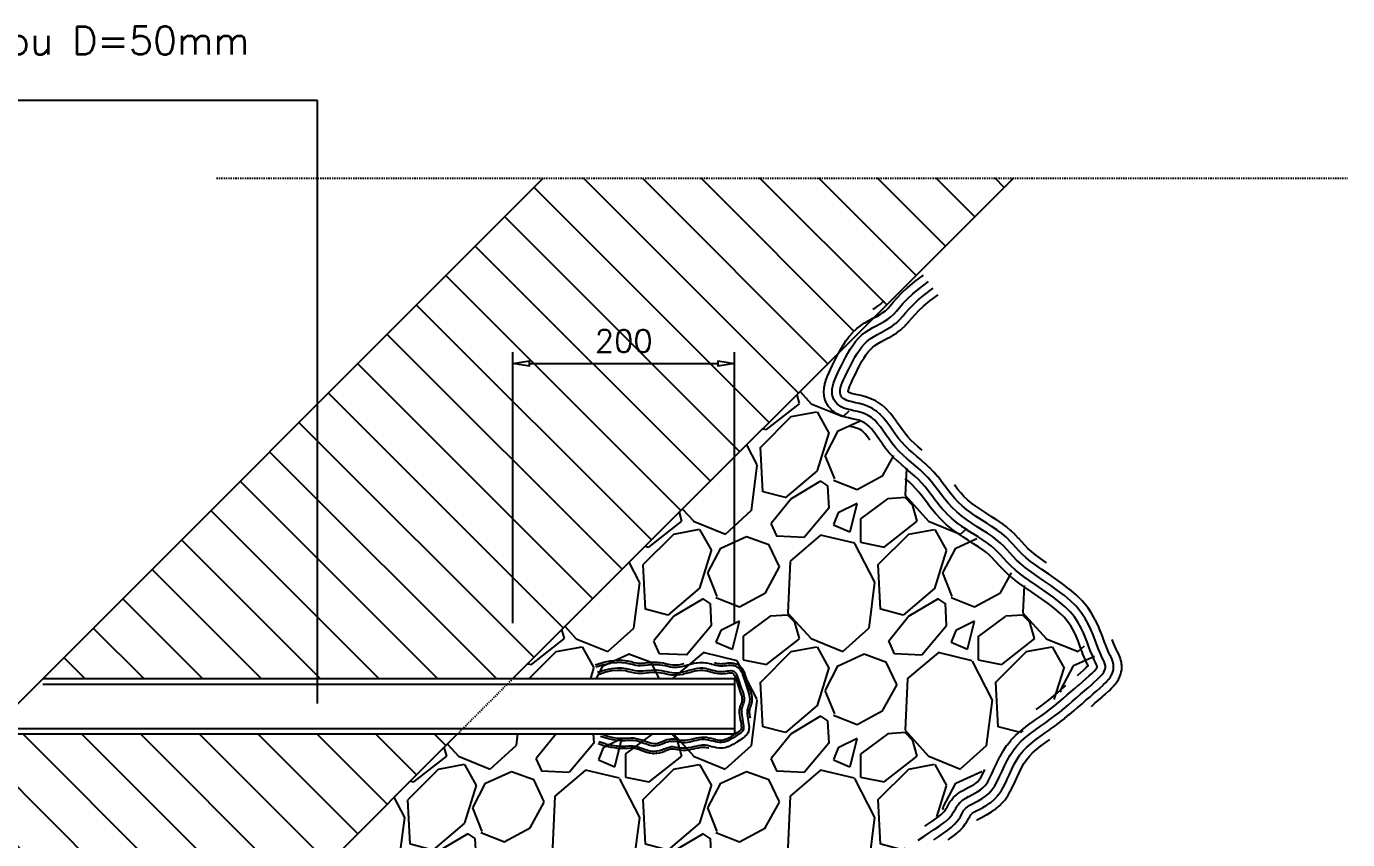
# Model space of a CAD drawing. Header units: metres. Extents: x -50 to 791, y -10 to 584.
# Drawn here: x 457.8 to 577, y 164.9 to 238.3 of the extents above; entities that cross this region are included whole.
import ezdxf

# ---------------------------------------------------------------- set-up
doc = ezdxf.new("R2010")
doc.units = ezdxf.units.M
doc.header["$MEASUREMENT"] = 0
doc.linetypes.add('DASHDOT2', pattern=[0.5, 0.25, -0.125, 0, -0.125])
doc.linetypes.add('DASHED2', pattern=[0.375, 0.25, -0.125])
doc.styles.add('L100', font='simplex.shx', dxfattribs={"height": 0.0254})
doc.styles.get("Standard").update_dxf_attribs({"font": 'Simplex.shx'})
pattern_1 = [(315, (-867.0885, -1051.9166), (2.6516504, 2.6516504), [])]

# ---------------------------------------------------------------- blocks, each defined once
blk = doc.blocks.new('_ClosedBlank')
at = {"color": 0, "linetype": 'ByBlock', "lineweight": -2}
for p, q in [((-1, 0.167), (0, 0)), ((-1, 0.167), (-1, -0.167)), ((0, 0), (-1, -0.167))]:
    blk.add_line(p, q, dxfattribs=at)

msp = doc.modelspace()

# ---------------------------------------------------------------- hatches: boundary and pattern name
at = {"linetype": 'Continuous'}
h = msp.add_hatch(dxfattribs=at)
h.set_pattern_fill('LINE', color=2, scale=30, angle=315, style=0)
h.set_pattern_definition(pattern_1)
h.paths.add_polyline_path([(504.45, 224.56), (459.29, 179.4), (501.71, 179.4), (531.1, 208.79), (531.41, 209.35), (531.91, 210.12), (532.53, 210.83), (533.08, 211.26), (533.46, 211.51), (533.83, 211.72), (534.27, 211.96), (546.88, 224.56)])
h.paths.add_polyline_path([(534.68, 213.04), (534.92, 213.22), (535.01, 213.32), (534.78, 213.1)], flags=16)
h = msp.add_hatch(dxfattribs=at)
h.set_pattern_fill('GRAVEL', color=2, scale=15, angle=45, style=0)
h.set_pattern_definition([(273.0128, (-870.0584, -1033.6732), (10.6066347, -180.3122247), [2.01804, -199.78632]), (229.9697, (-869.9523, -1035.6885), (116.67272225, 137.88574128), [3.46302, -342.83887]), (177.5104, (-872.1797, -1038.3401), (222.73862963, -10.60679216), [2.44182, -241.74048]), (312.2737, (-873.6646, -1045.12836), (-201.525478, 222.73859696), [3.15357, -312.20337]), (337.8337, (-871.5433, -1047.4618), (-180.3122962, 74.2460689), [3.09233, -306.1406]), (42.2737, (-868.6795, -1048.62854), (-222.73859696, -201.525478), [3.15357, -312.20337]), (82.6942, (-866.34607, -1046.5072), (-31.81998483, -243.95181565), [4.170435, -412.872735]), (117.2553, (-865.81574, -1042.37065), (-159.09887164, 307.591524), [3.93732, -389.794815]), (166.4296, (-867.61886, -1038.8705), (-222.73867076, 53.0328686), [3.16425, -313.2611]), (220.2364, (-870.6948, -1038.128), (127.27914084, 106.066117), [3.61248, -177.01145]), (267.3974, (-873.4525, -1040.46146), (-10.60676367, -243.9518335), [4.67172, -462.500625]), (183.8141, (-863.058, -1034.7339), (-137.8858251, -10.6066615), [1.59451, -157.85766]), (216.4692, (-864.649, -1034.83996), (159.09909147, 116.6725168), [3.03355, -300.32266]), (270, (-867.089, -1036.643), (10.606605, -10.606605), [2.12132, -19.09188]), (248.1986, (-869.1038, -1036.1128), (31.8197882, 74.2462232), [1.14237, -113.09422]), (336.8014, (-869.528, -1037.1734), (-42.426409, 21.2132073), [1.61554, -79.16193]), (75.9638, (-868.043, -1037.8098), (10.6065544, 53.033014), [2.62393, -84.84034]), (206.5651, (-867.4067, -1035.264), (31.819793, 10.606623), [1.89736, -45.5368]), (61.3895, (-875.6799, -1043.3252), (74.24631267, 137.88576832), [2.658, -263.14267]), (115.3462, (-874.4071, -1040.9918), (74.2462851, -159.098998), [2.22991, -220.76112]), (338.1986, (-869.528, -1033.143), (-74.2462232, 31.8197882), [2.28473, -111.95187]), (28.6105, (-867.4067, -1033.9914), (-137.88576832, -74.24631267), [2.658, -263.14267]), (24.444, (-869.1038, -1049.9013), (-74.2461891, -31.8198672), [2.5632, -125.59686]), (339.7751, (-866.7703, -1048.8407), (-169.70558093, 63.63972945), [2.14767, -212.61964]), (111.8014, (-858.8154, -1043.6434), (-31.8197882, 74.2462232), [2.28472, -111.95187]), (62.354, (-859.6639, -1041.5221), (-95.4594952, -180.3121923), [2.51446, -248.93136]), (114.444, (-864.0126, -1048.8407), (31.8198672, -74.2461891), [1.2816, -126.87846]), (146.3099, (-859.4518, -1044.2798), (-53.0329915, 31.8198382), [0.76485, -75.72043]), (210.9638, (-860.088, -1043.8556), (42.426392, 21.21323), [3.09232, -58.75425]), (231.009, (-862.7398, -1045.44656), (95.45942006, 116.672609), [2.86575, -283.70884]), (348.6901, (-867.0885, -1038.7644), (-31.819815, 10.606583), [2.16333, -51.91994]), (38.1572, (-864.9672, -1039.18866), (201.52551074, 159.0989342), [3.77691, -373.913445]), (105.9454, (-861.9974, -1036.8552), (31.819809, -116.6726233), [1.54434, -152.89011]), (135, (-862.422, -1035.37), (-21.2132, 3e-15), [0.9, -14.1]), (165.2564, (-863.2702, -1045.3405), (116.6725907, -31.81988544), [2.08386, -206.3028]), (93.0128, (-865.2854, -1044.8102), (-10.6066347, 180.3122247), [4.03608, -197.76828]), (45, (-865.498, -1040.78), (1e-15, 21.2132), [3.9, -11.1]), (10.3048, (-862.7398, -1038.0219), (-180.31225963, -31.81965294), [2.37171, -234.79911]), (299.0546, (-860.4064, -1037.5977), (31.8198077, -53.0330088), [2.18403, -107.01762]), (252.646, (-859.3457, -1039.50686), (-95.45928918, -307.59148716), [3.55597, -352.04211]), (220.4261, (-860.4064, -1042.901), (-148.49237483, -127.27928168), [3.761985, -372.43611])])
h.paths.add_polyline_path([(554.32, 181.3), (528.97, 206.65), (501.71, 179.4), (521.71, 179.4), (521.71, 174.4), (496.71, 174.4), (477.31, 155), (528.02, 155)])
h = msp.add_hatch(dxfattribs=at)
h.set_pattern_fill('LINE', color=2, scale=30, angle=315, style=0)
h.set_pattern_definition(pattern_1)
h.paths.add_polyline_path([(475.4, 153.08), (475.48, 153.18), (475.7, 153.45), (475.91, 153.69), (476.14, 153.89), (476.39, 154.07), (496.71, 174.4), (454.29, 174.4), (412.24, 132.35), (454.67, 132.35)])

# ---------------------------------------------------------------- linework, layer by layer
at = {"color": 2, "linetype": 'Continuous'}
for p, q in [((484.09, 231.58), (432.17, 231.58)), ((484.09, 177.14), (484.09, 231.58)), ((503.21, 207.84), (520.21, 207.84))]:
    msp.add_line(p, q, dxfattribs=at)
at = {"color": 5, "linetype": 'Continuous'}
for p, q in [((412.24, 132.35), (504.45, 224.56)), ((501.71, 179.4), (546.88, 224.56)), ((454.67, 132.35), (496.71, 174.4))]:
    msp.add_line(p, q, dxfattribs=at)
at = {"color": 5, "linetype": 'DASHDOT2', "ltscale": 0.5}
msp.add_line((474.96, 224.56), (577.02, 224.56), dxfattribs=at)
at = {"color": 1, "linetype": 'Continuous'}
for p, q in [((501.71, 184.4), (501.71, 208.86)), ((521.71, 184.4), (521.71, 208.86)), ((459.29, 178.9), (521.71, 178.9)), ((454.29, 174.9), (521.71, 174.9))]:
    msp.add_line(p, q, dxfattribs=at)
at = {"color": 4, "linetype": 'Continuous'}
for p, q in [((459.29, 179.4), (521.71, 179.4)), ((521.71, 179.4), (521.71, 174.4)), ((454.29, 174.4), (521.71, 174.4))]:
    msp.add_line(p, q, dxfattribs=at)
at = {"color": 3, "linetype": 'DASHED2', "ltscale": 0.05}
msp.add_line((496.71, 174.4), (501.71, 179.4), dxfattribs=at)
at = {"color": 3, "linetype": 'Continuous'}
for points in [[(538.27, 164.8), (538.78, 165.14, -0.000306), (538.78, 165.14), (539.27, 165.46), (539.73, 165.76), (540.14, 166.04), (540.5, 166.31), (540.8, 166.54), (541.03, 166.76), (541.2, 166.95), (541.33, 167.12), (541.44, 167.3), (541.55, 167.49), (541.66, 167.68, -0.014039), (541.68, 167.72), (541.79, 167.9, -0.028346), (541.84, 167.97), (541.98, 168.13, -0.038806), (542.05, 168.22), (542.22, 168.37, -0.038409), (542.31, 168.44), (542.52, 168.58, -0.022098), (542.58, 168.61), (542.83, 168.75, -0.007592), (542.85, 168.76), (543.12, 168.89), (543.4, 169.04), (543.66, 169.19), (543.91, 169.36), (544.14, 169.56), (544.35, 169.79), (544.55, 170.09), (544.75, 170.45), (544.96, 170.87), (545.17, 171.34, -0.000631), (545.17, 171.34), (545.39, 171.83, -0.006757), (545.4, 171.85), (545.64, 172.34, -0.012878), (545.66, 172.37), (545.93, 172.85, -0.019334), (545.96, 172.89), (546.26, 173.35, -0.024382), (546.3, 173.4), (546.64, 173.82, -0.02208), (546.68, 173.87), (547.06, 174.26, -0.017741), (547.1, 174.29), (547.5, 174.66, -0.013434), (547.53, 174.68), (547.96, 175.02, -0.009278), (547.98, 175.04), (548.42, 175.37, -0.005273), (548.44, 175.38), (548.89, 175.7, -0.001349), (548.89, 175.7), (549.34, 176.01), (549.77, 176.32), (550.18, 176.63), (550.59, 176.95), (550.98, 177.27), (551.36, 177.59), (551.73, 177.92), (552.09, 178.23), (552.44, 178.54, -0.000751), (552.44, 178.54), (552.78, 178.84, -0.001562), (552.79, 178.84), (553.12, 179.13), (553.43, 179.39), (553.71, 179.64), (553.95, 179.87), (554.16, 180.07), (554.31, 180.24), (554.4, 180.37), (554.44, 180.44), (554.44, 180.46), (554.44, 180.47), (554.43, 180.53), (554.38, 180.65), (554.29, 180.85), (554.17, 181.09, -0.003518), (554.17, 181.1), (554.03, 181.39, -0.009283), (554.02, 181.42), (553.87, 181.75, -0.010659), (553.86, 181.78), (553.71, 182.17, -0.003632), (553.71, 182.18), (553.56, 182.61), (553.38, 183.07), (553.19, 183.54), (552.96, 184.01), (552.69, 184.49), (552.37, 184.96), (551.99, 185.42), (551.53, 185.88), (551, 186.33), (550.43, 186.77), (549.82, 187.2), (549.21, 187.63), (548.61, 188.03, -0.002715), (548.6, 188.04), (548.04, 188.43, -0.007725), (548.02, 188.44), (547.52, 188.81, -0.013366), (547.49, 188.84), (547.06, 189.19, -0.01409), (547.03, 189.22), (546.66, 189.56, -0.011837), (546.64, 189.58), (546.32, 189.91, -0.007706), (546.3, 189.92), (546.01, 190.24, -0.001947), (546.01, 190.24), (545.74, 190.54), (545.47, 190.82), (545.2, 191.09), (544.89, 191.35), (544.54, 191.62), (544.13, 191.89), (543.68, 192.19), (543.2, 192.49, -0.002051), (543.19, 192.49), (542.71, 192.81, -0.005728), (542.7, 192.82), (542.22, 193.14, -0.009653), (542.2, 193.16), (541.74, 193.5, -0.014159), (541.7, 193.52), (541.28, 193.88, -0.018076), (541.24, 193.91), (540.85, 194.28, -0.016338), (540.82, 194.32), (540.47, 194.7, -0.012518), (540.44, 194.73), (540.12, 195.12, -0.00822), (540.1, 195.14), (539.79, 195.54, -0.003611), (539.79, 195.55), (539.49, 195.95), (539.2, 196.33), (538.91, 196.7), (538.61, 197.04), (538.29, 197.37), (537.94, 197.69), (537.58, 198.01), (537.2, 198.34, -0.00059), (537.2, 198.34), (536.82, 198.67, -0.004557), (536.81, 198.68), (536.44, 199.01, -0.008661), (536.42, 199.03), (536.06, 199.37, -0.012969), (536.04, 199.39), (535.7, 199.75, -0.015853), (535.67, 199.78), (535.37, 200.15, -0.012292), (535.34, 200.18), (535.06, 200.56, -0.007056), (535.05, 200.58), (534.78, 200.96, -0.001634), (534.78, 200.96), (534.52, 201.33), (534.28, 201.66), (534.05, 201.95), (533.83, 202.19), (533.62, 202.37), (533.41, 202.51), (533.17, 202.62), (532.91, 202.72), (532.62, 202.79), (532.31, 202.86), (532, 202.93, -0.007209), (531.98, 202.94), (531.68, 203.01, -0.017721), (531.63, 203.03), (531.35, 203.12, -0.028626), (531.27, 203.15), (531.03, 203.26, -0.033176), (530.94, 203.31), (530.73, 203.45, -0.03578), (530.64, 203.51), (530.45, 203.67, -0.038042), (530.38, 203.75), (530.22, 203.93, -0.039671), (530.15, 204.02), (530.03, 204.22, -0.040406), (529.98, 204.33), (529.89, 204.54, -0.040118), (529.85, 204.65), (529.8, 204.88, -0.038853), (529.78, 204.99), (529.76, 205.23, -0.036051), (529.76, 205.34), (529.78, 205.59, -0.029747), (529.79, 205.68), (529.84, 205.94, -0.023008), (529.86, 206.01), (529.94, 206.28, -0.017167), (529.95, 206.33), (530.06, 206.62, -0.012317), (530.07, 206.65), (530.2, 206.96, -0.008337), (530.21, 206.98), (530.35, 207.29, -0.00505), (530.36, 207.31), (530.52, 207.64, -0.002292), (530.52, 207.64), (530.7, 207.99, -0.000796), (530.7, 207.99), (530.88, 208.35, -0.002867), (530.88, 208.36), (531.07, 208.73, -0.005682), (531.08, 208.74), (531.28, 209.11, -0.00853), (531.29, 209.13), (531.51, 209.5, -0.01157), (531.53, 209.53), (531.76, 209.88, -0.014935), (531.78, 209.92), (532.03, 210.26, -0.018723), (532.07, 210.3), (532.34, 210.61, -0.022963), (532.39, 210.66), (532.68, 210.94, -0.025722), (532.74, 210.99), (533.06, 211.24, -0.021074), (533.11, 211.28), (533.44, 211.5, -0.014384), (533.48, 211.52), (533.82, 211.72, -0.007683), (533.84, 211.73), (534.19, 211.92, -0.000915), (534.19, 211.92), (534.53, 212.09), (534.84, 212.27), (535.1, 212.44), (535.33, 212.61), (535.54, 212.81), (535.76, 213.06), (536.03, 213.38, -0.004723), (536.03, 213.39), (536.35, 213.75, -0.011268), (536.37, 213.77), (536.77, 214.18, -0.014179), (536.8, 214.21), (537.29, 214.67, -0.014643), (537.33, 214.7), (537.95, 215.22, -0.013771), (537.98, 215.24), (538.77, 215.82)], [(540.99, 164.85), (541.37, 165.13, 0.010921), (541.4, 165.15), (541.73, 165.41, 0.016861), (541.77, 165.44), (542.05, 165.69, 0.023969), (542.1, 165.74), (542.32, 165.99, 0.024575), (542.36, 166.04), (542.53, 166.27, 0.020182), (542.57, 166.32), (542.7, 166.54, 0.011948), (542.72, 166.57), (542.83, 166.78, 0.000175), (542.83, 166.78), (542.93, 166.95), (543.01, 167.08), (543.08, 167.17), (543.17, 167.24), (543.31, 167.33), (543.52, 167.45), (543.78, 167.58, 0.003162), (543.79, 167.59), (544.09, 167.74, 0.011908), (544.12, 167.76), (544.42, 167.93, 0.019559), (544.47, 167.96), (544.78, 168.17, 0.026354), (544.84, 168.22), (545.13, 168.47, 0.031984), (545.2, 168.54), (545.47, 168.85, 0.033179), (545.53, 168.92), (545.78, 169.28, 0.023614), (545.82, 169.34), (546.05, 169.76, 0.013817), (546.07, 169.79), (546.28, 170.24, 0.006005), (546.29, 170.26), (546.51, 170.73), (546.73, 171.21), (546.95, 171.67), (547.2, 172.11), (547.46, 172.5), (547.76, 172.87), (548.09, 173.22), (548.47, 173.55), (548.87, 173.87), (549.29, 174.18), (549.73, 174.5), (550.18, 174.81, 0.0026), (550.19, 174.82), (550.63, 175.13, 0.005828), (550.64, 175.14), (551.07, 175.46, 0.005722), (551.09, 175.48), (551.5, 175.8, 0.004753), (551.51, 175.81), (551.91, 176.14, 0.003765), (551.92, 176.15), (552.31, 176.48, 0.002742), (552.32, 176.48), (552.69, 176.81, 0.001665), (552.7, 176.81), (553.06, 177.13, 0.000512), (553.06, 177.13), (553.41, 177.44), (553.75, 177.73), (554.08, 178.01, 0.000025), (554.08, 178.01), (554.39, 178.28, 0.002556), (554.39, 178.29), (554.68, 178.54, 0.005706), (554.7, 178.55), (554.96, 178.8, 0.009889), (554.98, 178.82), (555.21, 179.05, 0.015799), (555.24, 179.08), (555.43, 179.3, 0.02462), (555.48, 179.35), (555.63, 179.56, 0.038211), (555.69, 179.66), (555.78, 179.85, 0.056172), (555.84, 180), (555.89, 180.19, 0.063403), (555.91, 180.37), (555.91, 180.56, 0.053646), (555.89, 180.71), (555.85, 180.9, 0.035343), (555.82, 181), (555.74, 181.2, 0.01812), (555.72, 181.25), (555.62, 181.47, 0.00528), (555.61, 181.49), (555.49, 181.73), (555.36, 182.01), (555.23, 182.32), (555.09, 182.69), (554.93, 183.12, 0.003208), (554.93, 183.13), (554.75, 183.6, 0.008572), (554.74, 183.62), (554.54, 184.12, 0.013097), (554.52, 184.15), (554.27, 184.67, 0.017077), (554.25, 184.71), (553.95, 185.24, 0.020585), (553.92, 185.29), (553.57, 185.81, 0.023548), (553.52, 185.87), (553.1, 186.39, 0.024186), (553.05, 186.44), (552.55, 186.94, 0.018664), (552.51, 186.98), (551.94, 187.46, 0.013108), (551.91, 187.48), (551.31, 187.94, 0.008692), (551.29, 187.96), (550.67, 188.4, 0.004895), (550.66, 188.41), (550.04, 188.84, 0.001258), (550.03, 188.84), (549.43, 189.25), (548.88, 189.63), (548.41, 189.98), (548.01, 190.31), (547.67, 190.62), (547.37, 190.93), (547.09, 191.23), (546.82, 191.53, 0.004649), (546.81, 191.54), (546.53, 191.84, 0.010902), (546.51, 191.87), (546.21, 192.16, 0.015639), (546.17, 192.19), (545.83, 192.48, 0.01667), (545.79, 192.51), (545.41, 192.8, 0.011275), (545.38, 192.82), (544.95, 193.11, 0.005974), (544.93, 193.12), (544.47, 193.42, 0.001716), (544.47, 193.42), (543.99, 193.73), (543.52, 194.03), (543.06, 194.35), (542.63, 194.66), (542.24, 194.99), (541.89, 195.33), (541.56, 195.68), (541.26, 196.05), (540.96, 196.44), (540.66, 196.83, 0.001193), (540.66, 196.83), (540.36, 197.23, 0.006098), (540.35, 197.24), (540.05, 197.63, 0.01099), (540.02, 197.65), (539.7, 198.02, 0.014224), (539.67, 198.05), (539.33, 198.41, 0.011441), (539.3, 198.43), (538.94, 198.77, 0.007322), (538.92, 198.79), (538.55, 199.12, 0.003336), (538.54, 199.13), (538.16, 199.45), (537.78, 199.78), (537.43, 200.09), (537.09, 200.41), (536.79, 200.74), (536.51, 201.08), (536.24, 201.43), (535.98, 201.8), (535.73, 202.17, 0.004241), (535.72, 202.18), (535.46, 202.54, 0.010942), (535.45, 202.56), (535.19, 202.89, 0.018888), (535.15, 202.93), (534.89, 203.22, 0.028363), (534.83, 203.28), (534.55, 203.52, 0.036322), (534.46, 203.58), (534.16, 203.78, 0.032912), (534.08, 203.82), (533.76, 203.97, 0.025525), (533.69, 204), (533.36, 204.11, 0.017705), (533.32, 204.13), (532.99, 204.22, 0.009822), (532.96, 204.22), (532.63, 204.3, 0.001702), (532.63, 204.3), (532.33, 204.37), (532.06, 204.43), (531.85, 204.5), (531.69, 204.58), (531.56, 204.66), (531.45, 204.75), (531.37, 204.84), (531.31, 204.94), (531.27, 205.04), (531.24, 205.16), (531.23, 205.29), (531.24, 205.45), (531.28, 205.63), (531.34, 205.85), (531.43, 206.1), (531.55, 206.38), (531.69, 206.67), (531.84, 206.99), (532.01, 207.33), (532.19, 207.69), (532.37, 208.05), (532.56, 208.4), (532.76, 208.74), (532.98, 209.06), (533.2, 209.36), (533.43, 209.63), (533.67, 209.86), (533.93, 210.07), (534.23, 210.26), (534.54, 210.44), (534.88, 210.62), (535.22, 210.8, 0.00616), (535.24, 210.81), (535.57, 210.99, 0.01384), (535.61, 211.02), (535.92, 211.21, 0.022309), (535.97, 211.25), (536.26, 211.47, 0.028145), (536.32, 211.52), (536.58, 211.77, 0.019345), (536.62, 211.81), (536.87, 212.09, 0.005973), (536.88, 212.11), (537.14, 212.42), (537.45, 212.77), (537.81, 213.15), (538.28, 213.58), (538.87, 214.07), (539.64, 214.64)], [(538.64, 200.01), (538.27, 200.33), (537.93, 200.63), (537.62, 200.93), (537.34, 201.22), (537.09, 201.53), (536.84, 201.87), (536.58, 202.22), (536.33, 202.59, 0.004241), (536.31, 202.61), (536.06, 202.96, 0.010942), (536.02, 203.02), (535.77, 203.34, 0.018888), (535.69, 203.43), (535.43, 203.71, 0.028363), (535.31, 203.83), (535.03, 204.07, 0.036322), (534.86, 204.2), (534.56, 204.39, 0.032912), (534.39, 204.49), (534.07, 204.63, 0.025525), (533.93, 204.69), (533.61, 204.8, 0.017705), (533.51, 204.84), (533.18, 204.92, 0.009822), (533.12, 204.94), (532.8, 205.01, 0.001702), (532.79, 205.01), (532.49, 205.08), (532.27, 205.14), (532.12, 205.19), (532.04, 205.22), (531.99, 205.25), (531.97, 205.27), (531.97, 205.27), (531.97, 205.29), (531.97, 205.35), (531.99, 205.46), (532.04, 205.63), (532.12, 205.83), (532.22, 206.08), (532.35, 206.36), (532.5, 206.67), (532.67, 207.01), (532.84, 207.36), (533.02, 207.7), (533.2, 208.04), (533.39, 208.35), (533.58, 208.64), (533.77, 208.9), (533.96, 209.12), (534.15, 209.3), (534.36, 209.47), (534.61, 209.63), (534.9, 209.8), (535.23, 209.97), (535.57, 210.15, 0.00616), (535.6, 210.17), (535.93, 210.35, 0.01384), (536, 210.4), (536.31, 210.59, 0.022309), (536.42, 210.67), (536.71, 210.89, 0.028145), (536.83, 211), (537.09, 211.24, 0.019345), (537.17, 211.33), (537.42, 211.61, 0.005973), (537.44, 211.63), (537.7, 211.94), (537.99, 212.27), (538.33, 212.63), (538.76, 213.03), (539.32, 213.49), (540.08, 214.05)], [(552.64, 179.68), (552.94, 179.95), (553.21, 180.19), (553.44, 180.4), (553.61, 180.56), (553.51, 180.77, -0.003518), (553.5, 180.79), (553.36, 181.08, -0.009283), (553.34, 181.13), (553.2, 181.47, -0.010659), (553.17, 181.52), (553.03, 181.91, -0.003632), (553.02, 181.93), (552.87, 182.36), (552.7, 182.8), (552.52, 183.24), (552.31, 183.67), (552.07, 184.1), (551.78, 184.52), (551.44, 184.93), (551.03, 185.34), (550.54, 185.76), (549.99, 186.18), (549.4, 186.6), (548.79, 187.02), (548.19, 187.43, -0.002715), (548.18, 187.44), (547.62, 187.83, -0.007725), (547.58, 187.85), (547.08, 188.22, -0.013366), (547.02, 188.27), (546.59, 188.63, -0.01409), (546.53, 188.68), (546.16, 189.02, -0.011837), (546.11, 189.07), (545.79, 189.39, -0.007706), (545.76, 189.43), (545.47, 189.74, -0.001947), (545.46, 189.75), (545.2, 190.04), (544.95, 190.31), (544.7, 190.55), (544.44, 190.78), (544.11, 191.02), (543.72, 191.28), (543.28, 191.57), (542.81, 191.87, -0.002051), (542.8, 191.88), (542.31, 192.19, -0.005728), (542.28, 192.21), (541.81, 192.53, -0.009653), (541.76, 192.57), (541.3, 192.9, -0.014159), (541.24, 192.96), (540.81, 193.31, -0.018076), (540.73, 193.38), (540.34, 193.75, -0.016338), (540.28, 193.82), (539.92, 194.21, -0.012518), (539.88, 194.26), (539.55, 194.66, -0.00822), (539.52, 194.69), (539.21, 195.09, -0.003611), (539.2, 195.11), (538.9, 195.51), (538.62, 195.88), (538.34, 196.23), (538.07, 196.54), (537.77, 196.85), (537.45, 197.15), (537.1, 197.46)], [(549.85, 189.85), (549.31, 190.23), (548.86, 190.56), (548.49, 190.86), (548.18, 191.15), (547.91, 191.44), (547.64, 191.73), (547.36, 192.03, 0.004649), (547.34, 192.05), (547.06, 192.35, 0.010902), (547.02, 192.39), (546.72, 192.68, 0.015639), (546.65, 192.75), (546.31, 193.04, 0.01667), (546.23, 193.1), (545.85, 193.39, 0.011275), (545.79, 193.43), (545.36, 193.72, 0.005974), (545.33, 193.74), (544.87, 194.04, 0.001716), (544.86, 194.04), (544.39, 194.35), (543.92, 194.65), (543.48, 194.95), (543.08, 195.24), (542.73, 195.54), (542.41, 195.84), (542.12, 196.16), (541.83, 196.51), (541.54, 196.88)], [(553.9, 176.88), (554.23, 177.18), (554.56, 177.46), (554.87, 177.73, 0.002556), (554.88, 177.74), (555.17, 177.99, 0.005706), (555.19, 178.01), (555.46, 178.26, 0.009889), (555.5, 178.3), (555.73, 178.53, 0.015799), (555.79, 178.6), (555.98, 178.81, 0.02462), (556.07, 178.93), (556.22, 179.13, 0.038211), (556.34, 179.32), (556.44, 179.52, 0.056172), (556.55, 179.83), (556.6, 180.01, 0.063403), (556.65, 180.38), (556.64, 180.56, 0.053646), (556.61, 180.87), (556.57, 181.06, 0.035343), (556.51, 181.26), (556.43, 181.46, 0.01812), (556.39, 181.56), (556.29, 181.78, 0.00528), (556.27, 181.81), (556.15, 182.05), (556.03, 182.31), (555.91, 182.59), (555.78, 182.94)], [(509.12, 180.64), (509.83, 180.86, -0.022312), (509.89, 180.87), (510.49, 181, -0.026199), (510.56, 181.01), (511.06, 181.06, -0.02885), (511.14, 181.07), (511.55, 181.06, -0.028295), (511.63, 181.05), (511.98, 181.01, -0.022418), (512.05, 181), (512.35, 180.93, -0.010053), (512.37, 180.93), (512.63, 180.86), (512.84, 180.81), (513.02, 180.79), (513.2, 180.79), (513.41, 180.79), (513.63, 180.81), (513.87, 180.84, -0.002286), (513.88, 180.84), (514.12, 180.86, -0.009209), (514.14, 180.87), (514.38, 180.88, -0.016441), (514.43, 180.88), (514.66, 180.88, -0.021519), (514.72, 180.88), (514.96, 180.86, -0.016988), (515, 180.85), (515.24, 180.81, -0.009903), (515.26, 180.81), (515.49, 180.76, -0.002877), (515.5, 180.76), (515.73, 180.71), (515.94, 180.67), (516.14, 180.64), (516.33, 180.63), (516.5, 180.63), (516.69, 180.65), (516.91, 180.69), (517.15, 180.75)], [(509.18, 180.45), (509.89, 180.67, -0.022312), (509.93, 180.68), (510.53, 180.8, -0.026199), (510.58, 180.81), (511.08, 180.86, -0.02885), (511.14, 180.87), (511.55, 180.86, -0.028295), (511.61, 180.86), (511.96, 180.81, -0.022418), (512, 180.8), (512.3, 180.74, -0.010053), (512.32, 180.73), (512.58, 180.66), (512.8, 180.62), (513, 180.59), (513.21, 180.59), (513.42, 180.6), (513.65, 180.62), (513.89, 180.64, -0.002286), (513.9, 180.64), (514.14, 180.67, -0.009209), (514.15, 180.67), (514.39, 180.68, -0.016441), (514.43, 180.68), (514.66, 180.68, -0.021519), (514.7, 180.68), (514.94, 180.66, -0.016988), (514.97, 180.65), (515.2, 180.62, -0.009903), (515.22, 180.61), (515.45, 180.57, -0.002877), (515.46, 180.57), (515.69, 180.52), (515.91, 180.47), (516.12, 180.44), (516.32, 180.43), (516.52, 180.43), (516.73, 180.45), (516.95, 180.5), (517.2, 180.56), (517.45, 180.63, -0.000275), (517.46, 180.63), (517.72, 180.7, -0.006552), (517.73, 180.71), (517.99, 180.77, -0.013507), (518.01, 180.78), (518.27, 180.83, -0.021697), (518.31, 180.83), (518.55, 180.86, -0.028947), (518.61, 180.86), (518.85, 180.86, -0.026323), (518.9, 180.85), (519.13, 180.83, -0.020018), (519.17, 180.82), (519.38, 180.78, -0.012993), (519.41, 180.77), (519.62, 180.72, -0.005543), (519.63, 180.71), (519.84, 180.66), (520.03, 180.6), (520.2, 180.57), (520.34, 180.55), (520.49, 180.54), (520.65, 180.55), (520.81, 180.57), (520.99, 180.59, -0.005296), (521, 180.59), (521.16, 180.61, -0.017353), (521.2, 180.61), (521.35, 180.62, -0.033634), (521.42, 180.61), (521.56, 180.6, -0.055193), (521.66, 180.58), (521.79, 180.54, -0.072739), (521.91, 180.47), (522.02, 180.4, -0.063398), (522.11, 180.32), (522.2, 180.21, -0.045006), (522.25, 180.14), (522.32, 180.01, -0.029406), (522.35, 179.96), (522.41, 179.82, -0.017897), (522.42, 179.78), (522.48, 179.62, -0.009418), (522.49, 179.6), (522.54, 179.42, -0.00277), (522.54, 179.42), (522.6, 179.24), (522.65, 179.06), (522.71, 178.88), (522.78, 178.7), (522.85, 178.51, -0.002832), (522.85, 178.51), (522.91, 178.33, -0.00708), (522.92, 178.31), (522.97, 178.14, -0.01226), (522.98, 178.12), (523.02, 177.95, -0.018992), (523.03, 177.91), (523.06, 177.76, -0.028078), (523.07, 177.7), (523.08, 177.56, -0.037279), (523.08, 177.48), (523.07, 177.35, -0.03431), (523.06, 177.28), (523.03, 177.15, -0.024129), (523.02, 177.11), (522.98, 176.99, -0.011649), (522.97, 176.97), (522.93, 176.85), (522.89, 176.74), (522.86, 176.64), (522.84, 176.55), (522.83, 176.45), (522.83, 176.32), (522.85, 176.16), (522.87, 175.98), (522.91, 175.79), (522.95, 175.6, -0.003377), (522.95, 175.59), (522.98, 175.4, -0.009622), (522.98, 175.38), (523.01, 175.21, -0.019042), (523.01, 175.17), (523.02, 175.02, -0.033679), (523.02, 174.95), (523.01, 174.83, -0.046985), (522.99, 174.73), (522.97, 174.63, -0.054606), (522.93, 174.53), (522.88, 174.44, -0.051755), (522.82, 174.35), (522.76, 174.27, -0.039353), (522.7, 174.22), (522.62, 174.15, -0.024165), (522.58, 174.12), (522.49, 174.05, -0.011004), (522.47, 174.03), (522.36, 173.96, -0.001102), (522.36, 173.96), (522.23, 173.88), (522.09, 173.78, -0.000217), (522.09, 173.78), (521.94, 173.68, -0.005168), (521.93, 173.67), (521.77, 173.57, -0.009689), (521.75, 173.56), (521.58, 173.46, -0.014387), (521.55, 173.44), (521.37, 173.35, -0.019696), (521.34, 173.33), (521.15, 173.25, -0.025926), (521.1, 173.24), (520.91, 173.18, -0.033146), (520.85, 173.16), (520.65, 173.13, -0.038099), (520.58, 173.12), (520.38, 173.12, -0.031188), (520.32, 173.13), (520.12, 173.15, -0.021049), (520.08, 173.15), (519.88, 173.2, -0.011478), (519.86, 173.2), (519.65, 173.25, -0.002611), (519.65, 173.25), (519.45, 173.3), (519.27, 173.35), (519.09, 173.38), (518.93, 173.39), (518.77, 173.39), (518.6, 173.36), (518.41, 173.33), (518.2, 173.28), (518, 173.23, -0.003629), (517.99, 173.23), (517.78, 173.18, -0.010643), (517.76, 173.18), (517.55, 173.14, -0.01866), (517.52, 173.13), (517.32, 173.11, -0.025363), (517.27, 173.11), (517.08, 173.11, -0.021699), (517.03, 173.11), (516.85, 173.13, -0.014391), (516.82, 173.13), (516.64, 173.15, -0.006396), (516.62, 173.16), (516.45, 173.18), (516.29, 173.21), (516.15, 173.23), (516.03, 173.23), (515.93, 173.22), (515.82, 173.19), (515.69, 173.15), (515.53, 173.08), (515.36, 173.01, -0.008296), (515.34, 173.01), (515.16, 172.94, -0.018139), (515.13, 172.93), (514.94, 172.87, -0.027814), (514.89, 172.86), (514.69, 172.83, -0.036604), (514.62, 172.82), (514.42, 172.81, -0.039759), (514.34, 172.82), (514.13, 172.84, -0.028979), (514.07, 172.85), (513.85, 172.91, -0.017383), (513.82, 172.92), (513.59, 172.99, -0.008016), (513.58, 173), (513.35, 173.08), (513.12, 173.16), (512.91, 173.23), (512.72, 173.28), (512.54, 173.31), (512.36, 173.31), (512.14, 173.3), (511.87, 173.28, -0.011466), (511.85, 173.28), (511.54, 173.28, -0.019139), (511.5, 173.28), (511.14, 173.3, -0.021747), (511.09, 173.3), (510.66, 173.37, -0.021055), (510.62, 173.37), (510.1, 173.49, -0.018766), (510.06, 173.5), (509.45, 173.7)], [(509.39, 179.78), (510.09, 180), (510.66, 180.12), (511.14, 180.17), (511.53, 180.16), (511.86, 180.12), (512.15, 180.05), (512.41, 179.99, 0.008285), (512.42, 179.98), (512.67, 179.93, 0.025297), (512.69, 179.92), (512.94, 179.89, 0.024063), (512.96, 179.89), (513.21, 179.89, 0.017677), (513.22, 179.89), (513.47, 179.9, 0.011067), (513.48, 179.9), (513.72, 179.92, 0.004426), (513.72, 179.92), (513.96, 179.95), (514.2, 179.97), (514.43, 179.98), (514.65, 179.98), (514.87, 179.96), (515.09, 179.93), (515.32, 179.88), (515.55, 179.83, 0.004025), (515.55, 179.83), (515.78, 179.78, 0.010803), (515.79, 179.78), (516.03, 179.75, 0.017376), (516.04, 179.75), (516.29, 179.73, 0.023444), (516.3, 179.73), (516.55, 179.73, 0.026273), (516.57, 179.73), (516.83, 179.76, 0.019931), (516.84, 179.76), (517.1, 179.81, 0.012457), (517.11, 179.82), (517.37, 179.88, 0.005884), (517.38, 179.88), (517.64, 179.96), (517.9, 180.03), (518.15, 180.09), (518.39, 180.14), (518.61, 180.16), (518.83, 180.16), (519.04, 180.13), (519.24, 180.09), (519.45, 180.04), (519.65, 179.98, 0.002349), (519.65, 179.98), (519.86, 179.93, 0.010871), (519.86, 179.92), (520.06, 179.88, 0.020161), (520.08, 179.88), (520.27, 179.85, 0.026929), (520.3, 179.85), (520.49, 179.84, 0.02154), (520.51, 179.84), (520.7, 179.85, 0.013085), (520.71, 179.85), (520.89, 179.87, 0.004398), (520.9, 179.87), (521.07, 179.9), (521.23, 179.91), (521.36, 179.92), (521.46, 179.91), (521.54, 179.88), (521.59, 179.84), (521.65, 179.77), (521.71, 179.67), (521.77, 179.54), (521.82, 179.39), (521.87, 179.22), (521.93, 179.03, 0.002937), (521.93, 179.03), (521.99, 178.84, 0.006787), (521.99, 178.84), (522.05, 178.65, 0.004565), (522.05, 178.65), (522.12, 178.46, 0.000934), (522.12, 178.46), (522.19, 178.27), (522.25, 178.1), (522.3, 177.93), (522.35, 177.78), (522.37, 177.64), (522.38, 177.52), (522.37, 177.41), (522.35, 177.31), (522.32, 177.21), (522.27, 177.09, 0.001069), (522.27, 177.09), (522.23, 176.97, 0.01276), (522.22, 176.96), (522.18, 176.82, 0.022438), (522.18, 176.81), (522.15, 176.66, 0.029087), (522.14, 176.64), (522.13, 176.48, 0.029619), (522.13, 176.46), (522.13, 176.28, 0.020401), (522.13, 176.27), (522.15, 176.08, 0.012394), (522.15, 176.07), (522.18, 175.87, 0.006566), (522.19, 175.86), (522.22, 175.66, 0.001639), (522.22, 175.66), (522.26, 175.47), (522.29, 175.29), (522.31, 175.12), (522.32, 174.99), (522.31, 174.9), (522.3, 174.83), (522.27, 174.78), (522.23, 174.73), (522.17, 174.68), (522.08, 174.61), (521.97, 174.54), (521.85, 174.46, 0.003811), (521.84, 174.46), (521.7, 174.36), (521.55, 174.26), (521.39, 174.16), (521.23, 174.06), (521.06, 173.97), (520.89, 173.9), (520.72, 173.85), (520.55, 173.82), (520.38, 173.82), (520.21, 173.84), (520.02, 173.88), (519.83, 173.93), (519.62, 173.98, 0.005862), (519.62, 173.98), (519.41, 174.03, 0.014309), (519.4, 174.03), (519.19, 174.07, 0.022881), (519.17, 174.07), (518.96, 174.09, 0.028621), (518.94, 174.09), (518.73, 174.09, 0.023499), (518.71, 174.08), (518.49, 174.06, 0.01613), (518.48, 174.05), (518.27, 174.01, 0.009327), (518.26, 174.01), (518.04, 173.96, 0.00287), (518.04, 173.96), (517.83, 173.91), (517.63, 173.86), (517.43, 173.83), (517.25, 173.81), (517.08, 173.81), (516.91, 173.82), (516.74, 173.85), (516.56, 173.88, 0.00213), (516.56, 173.88), (516.39, 173.9, 0.011216), (516.38, 173.9), (516.21, 173.92, 0.020797), (516.19, 173.92), (516.02, 173.93, 0.030305), (516, 173.93), (515.83, 173.91, 0.035014), (515.8, 173.91), (515.64, 173.87, 0.025022), (515.62, 173.86), (515.45, 173.8, 0.012734), (515.44, 173.8), (515.27, 173.73, 0.001813), (515.27, 173.73), (515.09, 173.66), (514.92, 173.6), (514.76, 173.55), (514.59, 173.52), (514.42, 173.51), (514.23, 173.54), (514.03, 173.59), (513.82, 173.66), (513.59, 173.74, 0.00009), (513.59, 173.74), (513.35, 173.83, 0.007876), (513.35, 173.83), (513.11, 173.9, 0.016163), (513.1, 173.91), (512.87, 173.97, 0.025596), (512.85, 173.97), (512.61, 174.01, 0.032032), (512.59, 174.01), (512.35, 174.01, 0.019642), (512.34, 174.01), (512.1, 174, 0.002029), (512.09, 174), (511.83, 173.98), (511.53, 173.98), (511.18, 174), (510.77, 174.06), (510.27, 174.17), (509.66, 174.37)], [(519.89, 180.85), (520.07, 180.8), (520.23, 180.76), (520.36, 180.75), (520.49, 180.74), (520.63, 180.75), (520.79, 180.77), (520.96, 180.79, -0.005296), (520.98, 180.79), (521.14, 180.81, -0.017353), (521.19, 180.81), (521.34, 180.82, -0.033634), (521.44, 180.81), (521.58, 180.8, -0.055193), (521.73, 180.77), (521.85, 180.73, -0.072739), (522.03, 180.64), (522.13, 180.56, -0.063398), (522.26, 180.44), (522.35, 180.34, -0.045006), (522.42, 180.24), (522.49, 180.12, -0.029406), (522.53, 180.04), (522.6, 179.89, -0.017897), (522.61, 179.85), (522.67, 179.68, -0.009418), (522.68, 179.66), (522.73, 179.48, -0.00277), (522.74, 179.48), (522.79, 179.29), (522.84, 179.12), (522.9, 178.94), (522.97, 178.76), (523.04, 178.58, -0.002832), (523.04, 178.57), (523.1, 178.39, -0.00708), (523.11, 178.37), (523.16, 178.2, -0.01226), (523.17, 178.17), (523.22, 178, -0.018992), (523.23, 177.95), (523.26, 177.79, -0.028078), (523.27, 177.72), (523.28, 177.57, -0.037279), (523.28, 177.47), (523.27, 177.33, -0.03431), (523.25, 177.24), (523.23, 177.11, -0.024129), (523.21, 177.05), (523.17, 176.93, -0.011649), (523.16, 176.9), (523.12, 176.78), (523.08, 176.67), (523.05, 176.59), (523.04, 176.51), (523.03, 176.44), (523.03, 176.33), (523.05, 176.19), (523.07, 176.02), (523.11, 175.83)], [(519.4, 173.11), (519.22, 173.15), (519.07, 173.18), (518.93, 173.19), (518.79, 173.19), (518.63, 173.17), (518.45, 173.13), (518.25, 173.09), (518.04, 173.04, -0.003629), (518.03, 173.03), (517.82, 172.99, -0.010643), (517.79, 172.98), (517.59, 172.94, -0.01866), (517.54, 172.93), (517.34, 172.91, -0.025363), (517.27, 172.91), (517.08, 172.91, -0.021699), (517.02, 172.91), (516.83, 172.93, -0.014391), (516.79, 172.93), (516.61, 172.96, -0.006396), (516.59, 172.96), (516.42, 172.99), (516.26, 173.01), (516.14, 173.03), (516.04, 173.03), (515.96, 173.02), (515.88, 173), (515.76, 172.96), (515.61, 172.9), (515.43, 172.83, -0.008296), (515.41, 172.82), (515.23, 172.75, -0.018139), (515.18, 172.73), (515, 172.68, -0.027814), (514.92, 172.66), (514.73, 172.63, -0.036604), (514.63, 172.62), (514.43, 172.61, -0.039759), (514.31, 172.62), (514.1, 172.65, -0.028979), (514.02, 172.66), (513.8, 172.72, -0.017383), (513.76, 172.73), (513.53, 172.8, -0.008016), (513.51, 172.81), (513.28, 172.89), (513.06, 172.98), (512.85, 173.04), (512.68, 173.09), (512.52, 173.11), (512.36, 173.11), (512.15, 173.1), (511.88, 173.08, -0.011466), (511.85, 173.08), (511.54, 173.08, -0.019139), (511.49, 173.08), (511.12, 173.1, -0.021747), (511.06, 173.11), (510.63, 173.17, -0.021055), (510.57, 173.18), (510.05, 173.3, -0.018766), (510, 173.31), (509.39, 173.51)], [(543.56, 166.58), (543.61, 166.65), (543.62, 166.66), (543.68, 166.7), (543.86, 166.8), (544.11, 166.93, 0.003162), (544.13, 166.94), (544.42, 167.09, 0.011908), (544.49, 167.12), (544.79, 167.3, 0.019559), (544.89, 167.36), (545.19, 167.57, 0.026354), (545.32, 167.66), (545.61, 167.92, 0.031984), (545.74, 168.05), (546.02, 168.35, 0.033179), (546.14, 168.51), (546.39, 168.87, 0.023614), (546.46, 168.99), (546.69, 169.4, 0.013817), (546.73, 169.47), (546.94, 169.92, 0.006005), (546.96, 169.95), (547.18, 170.43), (547.39, 170.89), (547.6, 171.33), (547.82, 171.72), (548.05, 172.07), (548.31, 172.38), (548.6, 172.68), (548.94, 172.99), (549.32, 173.29), (549.72, 173.59), (550.16, 173.9)], [(538.87, 166.07), (539.32, 166.37), (539.71, 166.64), (540.05, 166.89), (540.32, 167.1), (540.51, 167.28), (540.63, 167.41), (540.73, 167.54), (540.81, 167.67), (540.91, 167.85), (541.02, 168.04, -0.014039), (541.06, 168.11), (541.17, 168.29, -0.028346), (541.27, 168.43), (541.4, 168.59, -0.038806), (541.56, 168.76), (541.73, 168.91, -0.038409), (541.91, 169.05), (542.12, 169.19, -0.022098), (542.23, 169.26), (542.48, 169.39, -0.007592), (542.52, 169.41), (542.79, 169.55), (543.04, 169.68), (543.27, 169.81), (543.46, 169.94), (543.62, 170.09), (543.77, 170.25), (543.93, 170.47), (544.1, 170.79), (544.29, 171.19)]]:
    msp.add_lwpolyline(points, format="xyb", dxfattribs=at)
at = {"color": 4, "linetype": 'Continuous'}
msp.add_lwpolyline([(539.68, 164.85), (540.14, 165.15), (540.56, 165.44), (540.94, 165.72), (541.28, 165.98), (541.55, 166.24), (541.77, 166.48), (541.94, 166.71), (542.08, 166.93), (542.19, 167.13), (542.3, 167.33), (542.41, 167.51), (542.55, 167.67), (542.72, 167.83), (542.93, 167.97), (543.18, 168.1), (543.45, 168.24), (543.75, 168.39), (544.05, 168.57), (544.36, 168.78), (544.65, 169.03), (544.93, 169.34), (545.18, 169.7), (545.41, 170.11), (545.62, 170.56), (545.84, 171.04), (546.06, 171.52), (546.3, 172.01), (546.57, 172.49), (546.87, 172.94), (547.21, 173.36), (547.58, 173.75), (547.99, 174.11), (548.42, 174.45), (548.86, 174.78), (549.31, 175.1), (549.76, 175.41), (550.2, 175.73), (550.63, 176.05), (551.05, 176.38), (551.45, 176.71), (551.84, 177.04), (552.21, 177.36), (552.58, 177.68), (552.93, 177.99), (553.27, 178.29), (553.6, 178.57), (553.91, 178.84), (554.2, 179.09), (554.46, 179.34), (554.69, 179.57), (554.88, 179.78), (555.03, 179.99), (555.13, 180.18), (555.18, 180.37), (555.18, 180.55), (555.13, 180.74), (555.06, 180.94), (554.95, 181.16), (554.83, 181.42), (554.69, 181.71), (554.55, 182.04), (554.4, 182.43), (554.24, 182.87), (554.07, 183.34), (553.86, 183.84), (553.61, 184.35), (553.32, 184.88), (552.96, 185.4), (552.53, 185.92), (552.03, 186.42), (551.47, 186.9), (550.86, 187.36), (550.24, 187.81), (549.62, 188.23), (549.02, 188.64), (548.46, 189.03), (547.95, 189.4), (547.53, 189.76), (547.16, 190.1), (546.84, 190.42), (546.55, 190.74), (546.28, 191.04), (546, 191.34), (545.69, 191.63), (545.35, 191.92), (544.97, 192.21), (544.53, 192.51), (544.07, 192.8), (543.59, 193.11), (543.11, 193.42), (542.63, 193.75), (542.17, 194.09), (541.75, 194.44), (541.36, 194.81), (541.01, 195.2), (540.68, 195.59), (540.37, 195.99), (540.08, 196.39), (539.78, 196.78), (539.47, 197.17), (539.15, 197.54), (538.8, 197.9), (538.44, 198.24), (538.06, 198.57), (537.68, 198.9), (537.3, 199.22), (536.93, 199.56), (536.57, 199.9), (536.24, 200.25), (535.93, 200.62), (535.65, 201), (535.38, 201.38), (535.12, 201.75), (534.87, 202.11), (534.61, 202.43), (534.35, 202.72), (534.07, 202.96), (533.76, 203.16), (533.45, 203.3), (533.12, 203.42), (532.8, 203.51), (532.47, 203.58), (532.16, 203.65), (531.86, 203.73), (531.58, 203.82), (531.34, 203.93), (531.12, 204.07), (530.93, 204.23), (530.78, 204.41), (530.66, 204.6), (530.57, 204.82), (530.51, 205.05), (530.5, 205.29), (530.51, 205.54), (530.56, 205.8), (530.64, 206.08), (530.75, 206.37), (530.88, 206.67), (531.02, 206.99), (531.18, 207.32), (531.35, 207.66), (531.53, 208.02), (531.72, 208.39), (531.92, 208.76), (532.14, 209.13), (532.37, 209.48), (532.62, 209.82), (532.89, 210.13), (533.19, 210.42), (533.51, 210.66), (533.84, 210.88), (534.19, 211.08), (534.54, 211.27), (534.88, 211.45), (535.21, 211.64), (535.53, 211.83), (535.81, 212.05), (536.07, 212.3), (536.32, 212.58), (536.59, 212.9), (536.9, 213.26), (537.3, 213.67), (537.79, 214.13), (538.42, 214.65), (539.21, 215.23)], dxfattribs=at)
at = {"color": 3, "linetype": 'Continuous'}
for points in [[(534.18, 212.74), (534.46, 212.9), (534.68, 213.04), (534.85, 213.17), (535.01, 213.32), (535.21, 213.54)], [(533.92, 200.91), (533.7, 201.22), (533.49, 201.48), (533.32, 201.67), (533.18, 201.78), (533.05, 201.87), (532.89, 201.94), (532.69, 202.01), (532.44, 202.08), (532.15, 202.15)], [(509.33, 179.97), (510.04, 180.19), (510.63, 180.31), (511.13, 180.37), (511.54, 180.36), (511.9, 180.32), (512.2, 180.25), (512.46, 180.18), (512.72, 180.12), (512.96, 180.09), (513.21, 180.09), (513.46, 180.1), (513.7, 180.12), (513.94, 180.14), (514.19, 180.17), (514.42, 180.18), (514.66, 180.18), (514.89, 180.16), (515.12, 180.12), (515.36, 180.08), (515.59, 180.03), (515.82, 179.98), (516.06, 179.95), (516.3, 179.93), (516.55, 179.93), (516.8, 179.96), (517.06, 180.01), (517.33, 180.08), (517.59, 180.15), (517.85, 180.22), (518.11, 180.29), (518.36, 180.33), (518.6, 180.36), (518.84, 180.36), (519.07, 180.33), (519.29, 180.29), (519.5, 180.23), (519.71, 180.17), (519.91, 180.12), (520.11, 180.07), (520.3, 180.05), (520.5, 180.04), (520.69, 180.05), (520.87, 180.07), (521.05, 180.09), (521.21, 180.11), (521.37, 180.12), (521.51, 180.1), (521.63, 180.06), (521.73, 179.99), (521.82, 179.89), (521.89, 179.76), (521.95, 179.62), (522.01, 179.45), (522.06, 179.28), (522.12, 179.09), (522.18, 178.9), (522.24, 178.71), (522.31, 178.53), (522.38, 178.34), (522.44, 178.16), (522.5, 177.99), (522.54, 177.82), (522.57, 177.67), (522.58, 177.52), (522.57, 177.39), (522.54, 177.26), (522.5, 177.14), (522.46, 177.02), (522.41, 176.9), (522.37, 176.76), (522.34, 176.62), (522.33, 176.46), (522.33, 176.29), (522.35, 176.1), (522.38, 175.9), (522.42, 175.7), (522.46, 175.5), (522.49, 175.32), (522.51, 175.14), (522.52, 174.99), (522.51, 174.87), (522.48, 174.76), (522.44, 174.67), (522.37, 174.59), (522.29, 174.52), (522.19, 174.45), (522.08, 174.38), (521.95, 174.29), (521.81, 174.2), (521.66, 174.09), (521.5, 173.99), (521.32, 173.89), (521.14, 173.79), (520.96, 173.71), (520.76, 173.66), (520.57, 173.62), (520.37, 173.62), (520.18, 173.65), (519.98, 173.69), (519.78, 173.74), (519.57, 173.79), (519.37, 173.84), (519.16, 173.87), (518.95, 173.89), (518.73, 173.89), (518.52, 173.86), (518.3, 173.82), (518.09, 173.77), (517.88, 173.72), (517.67, 173.67), (517.46, 173.63), (517.26, 173.61), (517.07, 173.61), (516.89, 173.62), (516.71, 173.65), (516.53, 173.68), (516.36, 173.71), (516.19, 173.72), (516.02, 173.73), (515.85, 173.71), (515.68, 173.67), (515.51, 173.62), (515.34, 173.55), (515.17, 173.47), (514.99, 173.41), (514.8, 173.35), (514.61, 173.32), (514.41, 173.31), (514.2, 173.34), (513.98, 173.39), (513.75, 173.47), (513.52, 173.55), (513.29, 173.64), (513.05, 173.71), (512.82, 173.77), (512.58, 173.81), (512.35, 173.81), (512.11, 173.8), (511.84, 173.78), (511.53, 173.78), (511.16, 173.8), (510.73, 173.86), (510.21, 173.98), (509.6, 174.17)], [(548.91, 176.61), (549.33, 176.91), (549.74, 177.22), (550.13, 177.52), (550.51, 177.84), (550.88, 178.15), (551.25, 178.47), (551.61, 178.78)]]:
    msp.add_lwpolyline(points, dxfattribs=at)

# ---------------------------------------------------------------- block references
at = {"color": 2, "linetype": 'Continuous', "xscale": 1.5, "yscale": 1.5, "zscale": 1.5, "rotation": 180}
msp.add_blockref('_ClosedBlank', (501.71, 207.84), dxfattribs=at)
at = {"color": 2, "linetype": 'Continuous', "xscale": 1.5, "yscale": 1.5, "zscale": 1.5}
msp.add_blockref('_ClosedBlank', (521.71, 207.84), dxfattribs=at)

# ---------------------------------------------------------------- texts
at = {"color": 3, "linetype": 'Continuous', "style": 'L100'}
msp.add_text('PVC atau bambu D=50mm', height=2.54, dxfattribs=at).set_placement((431.13, 235.73))
at = {"color": 3, "linetype": 'Continuous', "insert": (511.71, 209.87), "char_height": 2.03, "attachment_point": 5}
msp.add_mtext('\\A1;200', dxfattribs=at)

doc.saveas('drawing.dxf')
